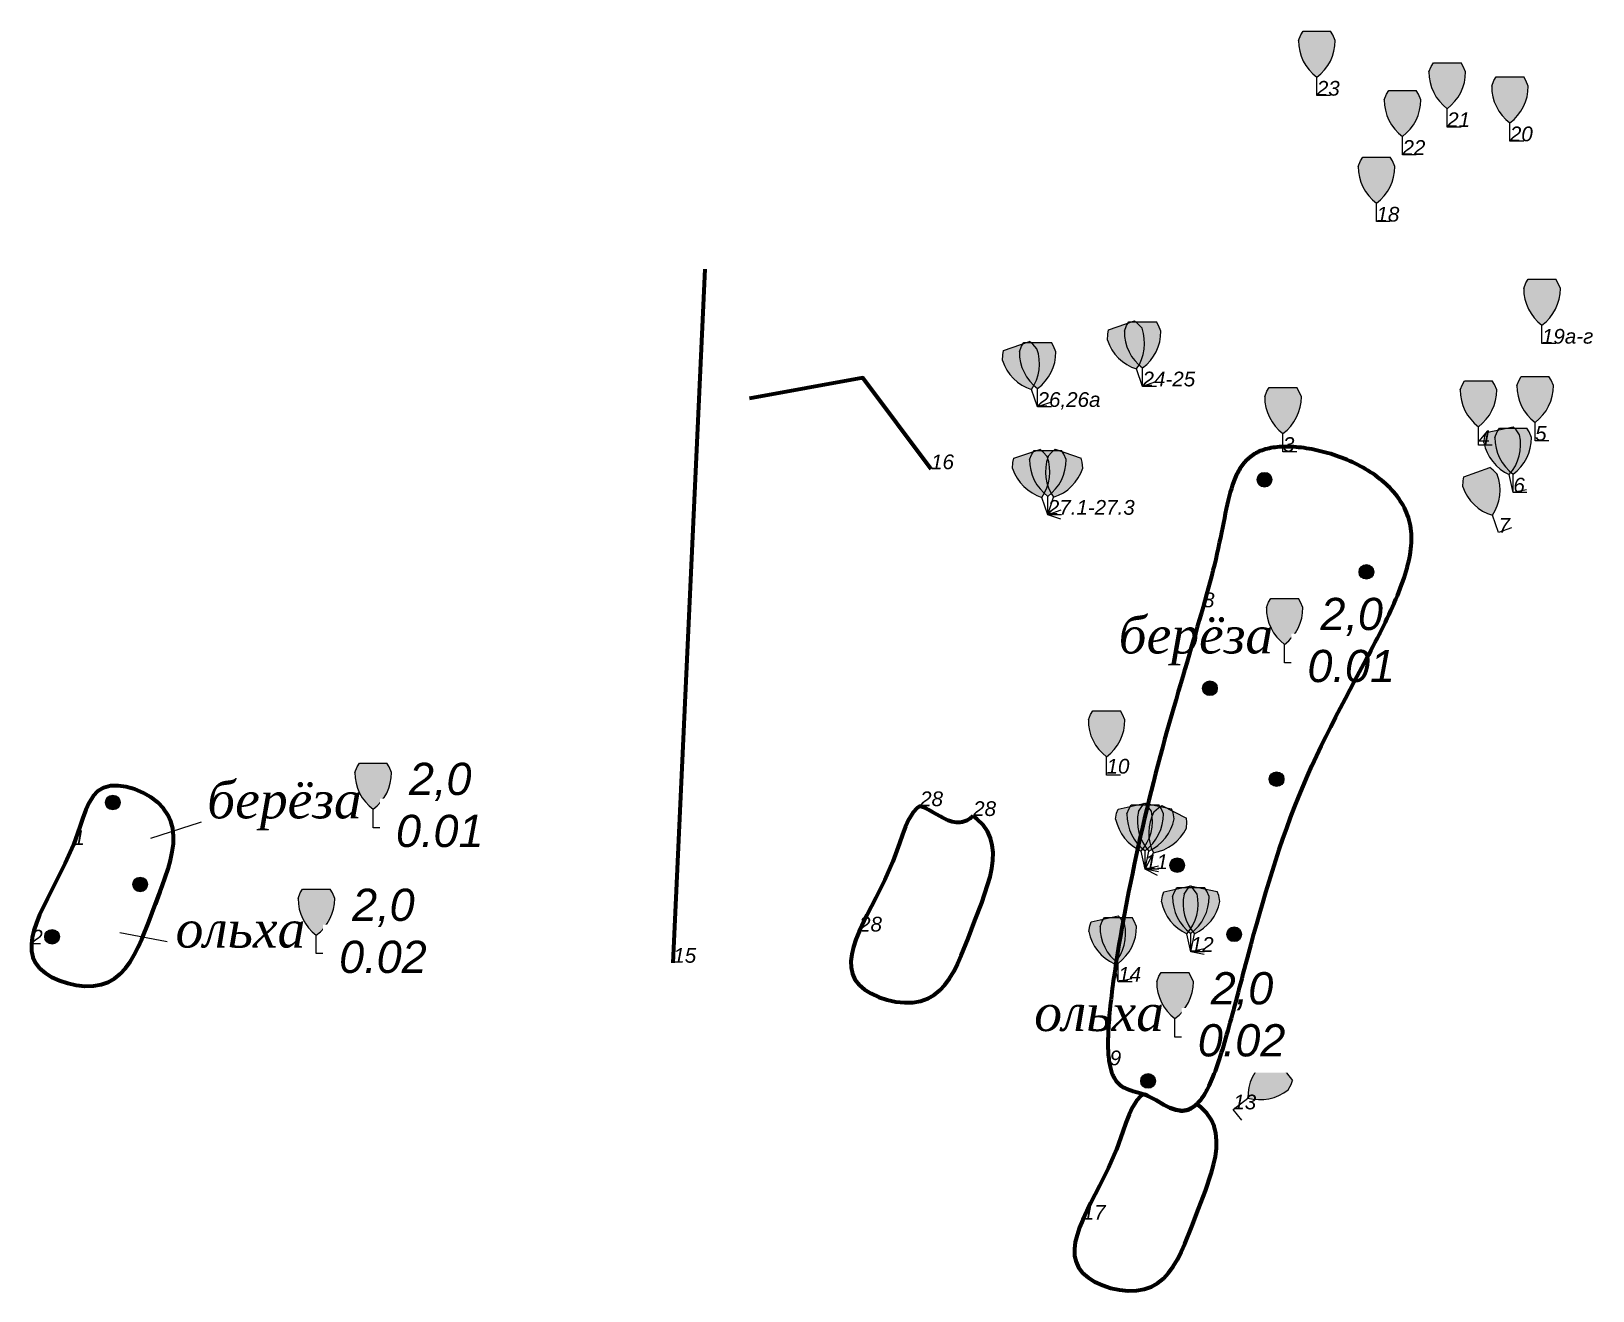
# Model space of a CAD drawing. Header units: metres. Extents: x 3074.8 to 3117.3, y 1684.5 to 1718.7.
import ezdxf

# ---------------------------------------------------------------- set-up
doc = ezdxf.new("R2010")
doc.units = ezdxf.units.M
doc.linetypes.add('DASHEDX2', pattern=[38.1, 25.4, -12.7])
for name, color, linetype in [('контуры', 1, 'Continuous'), ('номера', 3, 'Continuous'), ('полосы', 5, 'Continuous'), ('Растительный покров и грунты', 7, 'Continuous')]:
    doc.layers.add(name, color=color, linetype=linetype)
doc.styles.add('Бсам', font='timesi.ttf', dxfattribs={"height": 0.875})
doc.styles.add('Древний курсив', font='ariali.ttf', dxfattribs={"height": 0.875})

# ---------------------------------------------------------------- blocks, each defined once
blk = doc.blocks.new('390_2')
at = {"linetype": 'Continuous', "lineweight": 20, "ltscale": 0.5, "true_color": 0xffffff}
h = blk.add_hatch(color=7, dxfattribs=at)
h.dxf.hatch_style = 1
h.paths.add_polyline_path([(-0.99, 3, 0.240553), (0, 1, 0.236068), (1, 3), (0.87, 3.3), (0.75, 3.5), (-0.75, 3.5), (-0.87, 3.3)])
for p, q in [((-0.87, 3.3), (-0.75, 3.5)), ((-0.75, 3.5), (0.75, 3.5)), ((0.87, 3.3), (0.75, 3.5)), ((-0.99, 3), (-0.87, 3.3)), ((1, 3), (0.87, 3.3)), ((0, 0), (0, 1)), ((0.75, 0), (0, 0))]:
    blk.add_line(p, q)
for centre, radius, start, end in [((1.463, 2.969), 2.453, 179.28398, 233.38684), ((-1.5, 3), 2.5, 306.8699, 0)]:
    blk.add_arc(centre, radius, start, end)
blk = doc.blocks.new('Деревья_НИЖЕ_3м')
at = {"true_color": 0xffffff}
h = blk.add_hatch(color=7, dxfattribs=at)
edge = h.paths.add_edge_path()
edge.add_arc((0, 0), 0.4, 0, 360)
at = {"color": 0, "linetype": 'ByBlock'}
blk.add_circle((0, 0), 0.4, dxfattribs=at)
blk = doc.blocks.new('*U3')
at = {"linetype": 'Continuous', "lineweight": 20, "ltscale": 0.5, "true_color": 0xffffff}
h = blk.add_hatch(color=7, dxfattribs=at)
h.dxf.hatch_style = 1
h.paths.add_polyline_path([(-1.6, 2.724, 0.240553), (-0.211, 0.978, 0.236068), (0.346, 3.143), (0.156, 3.409), (-0.004, 3.579), (-1.47, 3.264), (-1.545, 3.043)])
for p, q in [((-1.47, 3.264), (-0.004, 3.579)), ((0.156, 3.409), (-0.004, 3.579)), ((0.346, 3.143), (0.156, 3.409)), ((-1.6, 2.724), (-1.545, 3.043)), ((-1.545, 3.043), (-1.47, 3.264)), ((0, 0), (-0.211, 0.978)), ((0.733, 0.158), (0, 0))]:
    blk.add_line(p, q)
for centre, radius, start, end in [((0.805, 3.211), 2.453, 191.43979, 245.54265), ((-2.098, 2.617), 2.5, 319.02571, 12.15581)]:
    blk.add_arc(centre, radius, start, end)
blk = doc.blocks.new('*U4')
at = {"linetype": 'Continuous', "lineweight": 20, "ltscale": 0.5, "true_color": 0xffffff}
h = blk.add_hatch(color=7, dxfattribs=at)
h.dxf.hatch_style = 1
h.paths.add_polyline_path([(-1.945, 2.49, 0.240553), (-0.338, 0.941, 0.236068), (-0.071, 3.161), (-0.295, 3.4), (-0.476, 3.548), (-1.888, 3.041), (-1.933, 2.813)])
for p, q in [((-1.888, 3.041), (-0.476, 3.548)), ((-0.295, 3.4), (-0.476, 3.548)), ((-0.071, 3.161), (-0.295, 3.4)), ((-1.945, 2.49), (-1.933, 2.813)), ((-1.933, 2.813), (-1.888, 3.041)), ((0, 0), (-0.338, 0.941)), ((0.706, 0.253), (0, 0))]:
    blk.add_line(p, q)
for centre, radius, start, end in [((-2.425, 2.317), 2.5, 326.60029, 19.73039), ((0.375, 3.289), 2.453, 199.01437, 253.11723)]:
    blk.add_arc(centre, radius, start, end)
blk = doc.blocks.new('*U5')
at = {"linetype": 'Continuous', "lineweight": 20, "ltscale": 0.5, "true_color": 0xffffff}
h = blk.add_hatch(color=7, dxfattribs=at)
h.dxf.hatch_style = 1
h.paths.add_polyline_path([(0.478, 3.123, 0.240553), (0.453, 0.891, 0.236068), (2.252, 2.22), (2.272, 2.547), (2.255, 2.779), (0.919, 3.46), (0.721, 3.336)])
for p, q in [((0.721, 3.336), (0.919, 3.46)), ((0.919, 3.46), (2.255, 2.779)), ((0.478, 3.123), (0.721, 3.336)), ((2.252, 2.22), (2.272, 2.547)), ((2.272, 2.547), (2.255, 2.779)), ((0, 0), (0.453, 0.891)), ((0.668, -0.34), (0, 0))]:
    blk.add_line(p, q)
for centre, radius, start, end in [((2.651, 1.983), 2.453, 152.32027, 206.42313), ((0.023, 3.354), 2.5, 279.90619, 333.03629)]:
    blk.add_arc(centre, radius, start, end)
blk = doc.blocks.new('*U6')
at = {"linetype": 'Continuous', "lineweight": 20, "ltscale": 0.5, "true_color": 0xffffff}
h = blk.add_hatch(color=7, dxfattribs=at)
h.dxf.hatch_style = 1
h.paths.add_polyline_path([(-0.362, 3.138, 0.240553), (0.202, 0.979, 0.236068), (1.586, 2.736), (1.52, 3.056), (1.443, 3.276), (-0.026, 3.579), (-0.184, 3.408)])
for p, q in [((-0.362, 3.138), (-0.184, 3.408)), ((-0.184, 3.408), (-0.026, 3.579)), ((-0.026, 3.579), (1.443, 3.276)), ((1.52, 3.056), (1.443, 3.276)), ((1.586, 2.736), (1.52, 3.056)), ((0, 0), (0.202, 0.979)), ((0.734, -0.152), (0, 0))]:
    blk.add_line(p, q)
for centre, radius, start, end in [((2.034, 2.612), 2.453, 167.60943, 221.71229), ((-0.862, 3.241), 2.5, 295.19535, 348.32545)]:
    blk.add_arc(centre, radius, start, end)
blk = doc.blocks.new('*U7')
at = {"linetype": 'Continuous', "lineweight": 20, "ltscale": 0.5, "true_color": 0xffffff}
h = blk.add_hatch(color=7, dxfattribs=at)
h.dxf.hatch_style = 1
h.paths.add_polyline_path([(-1.6, 2.724, 0.240553), (-0.211, 0.978, 0.236068), (0.346, 3.143), (0.156, 3.409), (-0.004, 3.579), (-1.47, 3.264), (-1.545, 3.043)])
for p, q in [((-1.47, 3.264), (-0.004, 3.579)), ((0.156, 3.409), (-0.004, 3.579)), ((0.346, 3.143), (0.156, 3.409)), ((-1.6, 2.724), (-1.545, 3.043)), ((-1.545, 3.043), (-1.47, 3.264)), ((0, 0), (-0.211, 0.978)), ((0.733, 0.158), (0, 0))]:
    blk.add_line(p, q)
for centre, radius, start, end in [((0.805, 3.211), 2.453, 191.43979, 245.54265), ((-2.098, 2.617), 2.5, 319.02571, 12.15581)]:
    blk.add_arc(centre, radius, start, end)
blk = doc.blocks.new('*U8')
at = {"linetype": 'Continuous', "lineweight": 20, "ltscale": 0.5, "true_color": 0xffffff}
h = blk.add_hatch(color=7, dxfattribs=at)
h.dxf.hatch_style = 1
h.paths.add_polyline_path([(-0.362, 3.138, 0.240553), (0.202, 0.979, 0.236068), (1.586, 2.736), (1.52, 3.056), (1.443, 3.276), (-0.026, 3.579), (-0.184, 3.408)])
for p, q in [((-0.362, 3.138), (-0.184, 3.408)), ((-0.184, 3.408), (-0.026, 3.579)), ((-0.026, 3.579), (1.443, 3.276)), ((1.52, 3.056), (1.443, 3.276)), ((1.586, 2.736), (1.52, 3.056)), ((0, 0), (0.202, 0.979)), ((0.734, -0.152), (0, 0))]:
    blk.add_line(p, q)
for centre, radius, start, end in [((2.034, 2.612), 2.453, 167.60943, 221.71229), ((-0.862, 3.241), 2.5, 295.19535, 348.32545)]:
    blk.add_arc(centre, radius, start, end)
blk = doc.blocks.new('*U9')
at = {"linetype": 'Continuous', "lineweight": 20, "ltscale": 0.5, "true_color": 0xffffff}
h = blk.add_hatch(color=7, dxfattribs=at)
h.dxf.hatch_style = 1
h.paths.add_polyline_path([(-1.6, 2.724, 0.240553), (-0.211, 0.978, 0.236068), (0.346, 3.143), (0.156, 3.409), (-0.004, 3.579), (-1.47, 3.264), (-1.545, 3.043)])
for p, q in [((-1.47, 3.264), (-0.004, 3.579)), ((0.156, 3.409), (-0.004, 3.579)), ((0.346, 3.143), (0.156, 3.409)), ((-1.6, 2.724), (-1.545, 3.043)), ((-1.545, 3.043), (-1.47, 3.264)), ((0, 0), (-0.211, 0.978)), ((0.733, 0.158), (0, 0))]:
    blk.add_line(p, q)
for centre, radius, start, end in [((0.805, 3.211), 2.453, 191.43979, 245.54265), ((-2.098, 2.617), 2.5, 319.02571, 12.15581)]:
    blk.add_arc(centre, radius, start, end)
blk = doc.blocks.new('*U10')
at = {"linetype": 'Continuous', "lineweight": 20, "ltscale": 0.5, "true_color": 0xffffff}
h = blk.add_hatch(color=7, dxfattribs=at)
h.dxf.hatch_style = 1
h.paths.add_polyline_path([(-1.6, 2.724, 0.240553), (-0.211, 0.978, 0.236068), (0.346, 3.143), (0.156, 3.409), (-0.004, 3.579), (-1.47, 3.264), (-1.545, 3.043)])
for p, q in [((-1.47, 3.264), (-0.004, 3.579)), ((0.156, 3.409), (-0.004, 3.579)), ((0.346, 3.143), (0.156, 3.409)), ((-1.6, 2.724), (-1.545, 3.043)), ((-1.545, 3.043), (-1.47, 3.264)), ((0, 0), (-0.211, 0.978)), ((0.733, 0.158), (0, 0))]:
    blk.add_line(p, q)
for centre, radius, start, end in [((0.805, 3.211), 2.453, 191.43979, 245.54265), ((-2.098, 2.617), 2.5, 319.02571, 12.15581)]:
    blk.add_arc(centre, radius, start, end)
blk = doc.blocks.new('*U11')
at = {"linetype": 'Continuous', "lineweight": 20, "ltscale": 0.5, "true_color": 0xffffff}
h = blk.add_hatch(color=7, dxfattribs=at)
h.dxf.hatch_style = 1
h.paths.add_polyline_path([(1.755, 2.627, 0.240553), (0.788, 0.616, 0.236068), (2.98, 1.059), (3.136, 1.346), (3.22, 1.564), (2.296, 2.746), (2.065, 2.717)])
for p, q in [((1.755, 2.627), (2.065, 2.717)), ((2.065, 2.717), (2.296, 2.746)), ((2.296, 2.746), (3.22, 1.564)), ((2.98, 1.059), (3.136, 1.346)), ((3.136, 1.346), (3.22, 1.564)), ((0, 0), (0.788, 0.616)), ((0.462, -0.591), (0, 0))]:
    blk.add_line(p, q)
for centre, radius, start, end in [((3.241, 0.675), 2.453, 127.28456, 181.38742), ((1.441, 3.029), 2.5, 254.87048, 308.00058)]:
    blk.add_arc(centre, radius, start, end)
blk = doc.blocks.new('*U12')
at = {"linetype": 'Continuous', "lineweight": 20, "ltscale": 0.5, "true_color": 0xffffff}
h = blk.add_hatch(color=7, dxfattribs=at)
h.dxf.hatch_style = 1
h.paths.add_polyline_path([(-1.912, 2.515, 0.240553), (-0.325, 0.946, 0.236068), (-0.031, 3.162), (-0.251, 3.404), (-0.43, 3.554), (-1.848, 3.066), (-1.896, 2.837)])
for p, q in [((-1.848, 3.066), (-0.43, 3.554)), ((-0.251, 3.404), (-0.43, 3.554)), ((-0.031, 3.162), (-0.251, 3.404)), ((-1.912, 2.515), (-1.896, 2.837)), ((-1.896, 2.837), (-1.848, 3.066)), ((0, 0), (-0.325, 0.946)), ((0.709, 0.244), (0, 0))]:
    blk.add_line(p, q)
for centre, radius, start, end in [((-2.395, 2.349), 2.5, 325.85815, 18.98825), ((0.417, 3.284), 2.453, 198.27223, 252.37509)]:
    blk.add_arc(centre, radius, start, end)
blk = doc.blocks.new('*U13')
at = {"linetype": 'Continuous', "lineweight": 20, "ltscale": 0.5, "true_color": 0xffffff}
h = blk.add_hatch(color=7, dxfattribs=at)
h.dxf.hatch_style = 1
h.paths.add_polyline_path([(0.009, 3.159, 0.240553), (0.316, 0.949, 0.236068), (1.897, 2.53), (1.869, 2.856), (1.818, 3.083), (0.395, 3.558), (0.218, 3.406)])
for p, q in [((0.009, 3.159), (0.218, 3.406)), ((0.218, 3.406), (0.395, 3.558)), ((0.395, 3.558), (1.818, 3.083)), ((1.869, 2.856), (1.818, 3.083)), ((1.897, 2.53), (1.869, 2.856)), ((0, 0), (0.316, 0.949)), ((0.712, -0.237), (0, 0))]:
    blk.add_line(p, q)
for centre, radius, start, end in [((2.327, 2.354), 2.453, 160.85162, 214.95448), ((-0.474, 3.32), 2.5, 288.43754, 341.56764)]:
    blk.add_arc(centre, radius, start, end)

msp = doc.modelspace()

# ---------------------------------------------------------------- linework, layer by layer
at = {"layer": 'контуры', "lineweight": 70}
for points in [[(3100.419, 1697.392), (3100.395, 1697.37), (3100.368, 1697.347), (3100.34, 1697.325), (3100.313, 1697.306), (3100.285, 1697.289), (3100.258, 1697.274), (3100.23, 1697.26), (3100.203, 1697.249), (3100.176, 1697.239), (3100.148, 1697.231), (3100.121, 1697.224), (3100.094, 1697.22), (3100.067, 1697.216), (3100.039, 1697.214), (3100.012, 1697.214), (3099.985, 1697.215), (3099.958, 1697.217), (3099.904, 1697.224), (3099.849, 1697.237), (3099.795, 1697.253), (3099.741, 1697.273), (3099.688, 1697.295), (3099.634, 1697.321), (3099.58, 1697.348), (3099.527, 1697.377), (3099.313, 1697.5), (3099.207, 1697.558), (3099.154, 1697.585), (3099.101, 1697.61), (3099.049, 1697.633), (3098.996, 1697.653), (3098.978, 1697.659), (3098.904, 1697.614), (3098.776, 1697.478), (3098.669, 1697.308), (3098.577, 1697.109), (3098.494, 1696.889), (3098.413, 1696.652), (3098.237, 1696.155), (3098.018, 1695.657), (3097.773, 1695.171), (3097.532, 1694.701), (3097.32, 1694.253), (3097.233, 1694.04), (3097.165, 1693.835), (3097.117, 1693.638), (3097.095, 1693.45), (3097.1, 1693.273), (3097.136, 1693.106), (3097.207, 1692.952), (3097.317, 1692.809), (3097.466, 1692.68), (3097.649, 1692.566), (3097.857, 1692.471), (3098.082, 1692.397), (3098.316, 1692.346), (3098.552, 1692.322), (3098.779, 1692.326), (3098.992, 1692.362), (3099.184, 1692.431), (3099.356, 1692.53), (3099.511, 1692.656), (3099.65, 1692.807), (3099.776, 1692.98), (3099.891, 1693.171), (3099.997, 1693.378), (3100.097, 1693.598), (3100.283, 1694.066), (3100.467, 1694.551), (3100.652, 1695.036), (3100.813, 1695.51), (3100.877, 1695.741), (3100.925, 1695.967), (3100.953, 1696.186), (3100.959, 1696.397), (3100.939, 1696.6), (3100.889, 1696.794), (3100.807, 1696.977), (3100.689, 1697.148), (3100.532, 1697.307)], [(3106.497, 1689.563), (3106.473, 1689.541), (3106.445, 1689.517), (3106.418, 1689.496), (3106.39, 1689.477), (3106.363, 1689.46), (3106.335, 1689.445), (3106.308, 1689.431), (3106.281, 1689.42), (3106.253, 1689.41), (3106.226, 1689.402), (3106.199, 1689.395), (3106.171, 1689.39), (3106.144, 1689.387), (3106.117, 1689.385), (3106.09, 1689.385), (3106.062, 1689.385), (3106.035, 1689.387), (3105.981, 1689.395), (3105.927, 1689.408), (3105.873, 1689.424), (3105.819, 1689.444), (3105.765, 1689.466), (3105.711, 1689.492), (3105.658, 1689.519), (3105.604, 1689.548), (3105.391, 1689.671), (3105.285, 1689.729), (3105.232, 1689.756), (3105.179, 1689.781), (3105.126, 1689.804), (3105.074, 1689.824), (3105.055, 1689.83), (3104.981, 1689.785), (3104.854, 1689.649), (3104.747, 1689.479), (3104.655, 1689.28), (3104.571, 1689.059), (3104.491, 1688.823), (3104.315, 1688.326), (3104.095, 1687.828), (3103.851, 1687.341), (3103.609, 1686.871), (3103.397, 1686.424), (3103.311, 1686.211), (3103.242, 1686.005), (3103.195, 1685.809), (3103.172, 1685.621), (3103.177, 1685.444), (3103.214, 1685.277), (3103.285, 1685.122), (3103.394, 1684.98), (3103.544, 1684.85), (3103.726, 1684.737), (3103.934, 1684.642), (3104.16, 1684.567), (3104.394, 1684.517), (3104.629, 1684.492), (3104.857, 1684.497), (3105.07, 1684.533), (3105.261, 1684.602), (3105.433, 1684.701), (3105.588, 1684.827), (3105.727, 1684.978), (3105.854, 1685.15), (3105.969, 1685.342), (3106.075, 1685.549), (3106.174, 1685.769), (3106.36, 1686.237), (3106.545, 1686.722), (3106.729, 1687.206), (3106.891, 1687.681), (3106.954, 1687.912), (3107.002, 1688.137), (3107.031, 1688.356), (3107.036, 1688.568), (3107.016, 1688.771), (3106.967, 1688.965), (3106.885, 1689.148), (3106.766, 1689.319), (3106.61, 1689.478)]]:
    msp.add_lwpolyline(points, close=True, dxfattribs=at)
at = {"layer": 'полосы', "lineweight": 70}
for points in [[(3092.269, 1693.404), (3093.134, 1712.253)], [(3099.275, 1706.814), (3097.419, 1709.3), (3094.336, 1708.74)]]:
    msp.add_lwpolyline(points, dxfattribs=at)
at = {"layer": 'Растительный покров и грунты', "linetype": 'Continuous', "lineweight": 20, "flags": 128}
for points in [[(3109.546, 1702.135), (3111.984, 1702.135)], [(3084.775, 1697.654), (3087.214, 1697.654)], [(3083.231, 1694.233), (3085.669, 1694.233)], [(3106.566, 1691.965), (3109.005, 1691.966)]]:
    msp.add_lwpolyline(points, dxfattribs=at)

# ---------------------------------------------------------------- block references
at = {"layer": 'Растительный покров и грунты', "linetype": 'DASHEDX2', "xscale": 0.5, "yscale": 0.5, "zscale": 0.5}
for name, p in [('390_2', (3109.759, 1716.964)), ('390_2', (3113.302, 1716.11)), ('390_2', (3115.006, 1715.725)), ('390_2', (3112.087, 1715.355)), ('390_2', (3111.38, 1713.542, 136.619)), ('390_2', (3115.877, 1710.226)), ('*U12', (3105.023, 1709.065)), ('390_2', (3105.023, 1709.065)), ('*U12', (3102.169, 1708.507)), ('390_2', (3102.169, 1708.507)), ('390_2', (3108.838, 1707.285, 136.619)), ('390_2', (3114.151, 1707.47, 136.619)), ('390_2', (3115.691, 1707.587, 136.619)), ('*U3', (3115.095, 1706.179, 136.619)), ('390_2', (3115.095, 1706.179, 136.619)), ('*U12', (3102.448, 1705.577)), ('390_2', (3102.448, 1705.577)), ('*U13', (3102.448, 1705.577)), ('*U4', (3114.7, 1705.091, 136.619)), ('390_2', (3108.882, 1701.555, 113.666)), ('390_2', (3104.044, 1698.502, 136.619)), ('390_2', (3084.112, 1697.074, 113.666)), ('*U7', (3105.091, 1695.948, 136.619)), ('390_2', (3105.091, 1695.948, 136.619)), ('*U6', (3105.091, 1695.948, 136.619)), ('*U5', (3105.091, 1695.948, 136.619)), ('390_2', (3082.568, 1693.654, 113.666)), ('*U9', (3106.333, 1693.701, 136.619)), ('390_2', (3106.333, 1693.701, 136.619)), ('*U8', (3106.333, 1693.701, 136.619)), ('*U10', (3104.361, 1692.888, 136.619)), ('390_2', (3104.361, 1692.888, 136.619)), ('390_2', (3105.903, 1691.386, 113.666)), ('*U11', (3107.489, 1689.421, 136.619))]:
    msp.add_blockref(name, p, dxfattribs=at)
at = {"layer": 'Растительный покров и грунты', "linetype": 'Continuous', "lineweight": 20, "xscale": 0.5, "yscale": 0.5, "zscale": 0.5}
for p in [(3108.337, 1706.528), (3106.854, 1700.863), (3108.666, 1698.393), (3077.038, 1697.759), (3105.964, 1696.055), (3077.781, 1695.532), (3075.387, 1694.11), (3107.513, 1694.178), (3105.173, 1690.193)]:
    msp.add_blockref('Деревья_НИЖЕ_3м', p, dxfattribs=at)

# ---------------------------------------------------------------- texts
at = {"layer": 'номера', "linetype": 'ByBlock', "style": 'Древний курсив'}
for s, p in [('23', (3109.759, 1716.964)), ('21', (3113.302, 1716.11)), ('20', (3115.006, 1715.725)), ('22', (3112.087, 1715.355)), ('18', (3111.38, 1713.542, 136.619)), ('19а-г', (3115.877, 1710.226)), ('24-25', (3105.023, 1709.065)), ('26,26а', (3102.169, 1708.507)), ('4', (3114.151, 1707.47, 136.619)), ('5', (3115.691, 1707.587, 136.619)), ('3', (3108.838, 1707.285, 136.619)), ('16', (3099.275, 1706.814)), ('6', (3115.1, 1706.181, 136.619)), ('27.1-27.3', (3102.448, 1705.577)), ('7', (3114.7, 1705.091, 136.619)), ('10', (3104.044, 1698.544, 136.619)), ('28', (3098.978, 1697.659)), ('28', (3100.419, 1697.392)), ('1', (3075.966, 1696.605)), ('11', (3105.091, 1695.948, 136.619)), ('28', (3097.32, 1694.253)), ('2', (3074.823, 1693.901)), ('15', (3092.269, 1693.404)), ('13', (3107.489, 1689.421, 136.619)), ('17', (3103.397, 1686.424))]:
    msp.add_text(s, height=0.4, dxfattribs=at).set_placement(p)

# ---------------------------------------------------------------- next in the draw order: texts
at = {"layer": 'Растительный покров и грунты', "linetype": 'Continuous', "lineweight": 20, "attachment_point": 1, "bg_fill": 2}
for s, insert, char_height, width, style in [('2,0', (3109.856, 1703.319), 0.875, 0.68261, 'Древний курсив'), ('берёза', (3104.373, 1702.808), 1, 0.73649, 'Бсам'), ('2,0', (3085.086, 1698.838), 0.875, 0.68261, 'Древний курсив'), ('берёза', (3079.603, 1698.327), 1, 0.73649, 'Бсам'), ('2,0', (3083.541, 1695.417), 0.875, 0.68261, 'Древний курсив'), ('ольха', (3078.743, 1694.817), 1, 0.73649, 'Бсам'), ('2,0', (3106.876, 1693.149), 0.875, 0.68261, 'Древний курсив'), ('ольха', (3102.078, 1692.55), 1, 0.73649, 'Бсам')]:
    msp.add_mtext(s, dxfattribs=dict(at, insert=insert, char_height=char_height, width=width, style=style))

# ---------------------------------------------------------------- next in the draw order: linework, layer by layer
at = {"layer": 'контуры', "lineweight": 70}
msp.add_lwpolyline([(3075.046, 1693.259), (3075.195, 1693.13), (3075.377, 1693.016), (3075.586, 1692.921), (3075.811, 1692.847), (3076.045, 1692.796), (3076.28, 1692.772), (3076.508, 1692.776), (3076.721, 1692.812), (3076.912, 1692.881), (3077.084, 1692.98), (3077.239, 1693.107), (3077.379, 1693.257), (3077.505, 1693.43), (3077.62, 1693.621), (3077.726, 1693.828), (3077.825, 1694.049), (3078.012, 1694.516), (3078.196, 1695.001), (3078.381, 1695.486), (3078.542, 1695.96), (3078.605, 1696.191), (3078.653, 1696.417), (3078.682, 1696.636), (3078.687, 1696.848), (3078.667, 1697.051), (3078.618, 1697.244), (3078.536, 1697.427), (3078.417, 1697.599), (3078.261, 1697.757), (3078.072, 1697.9), (3077.86, 1698.021), (3077.634, 1698.117), (3077.404, 1698.184), (3077.18, 1698.216), (3076.971, 1698.209), (3076.786, 1698.159), (3076.632, 1698.064), (3076.505, 1697.928), (3076.398, 1697.758), (3076.306, 1697.56), (3076.222, 1697.339), (3076.142, 1697.102), (3075.966, 1696.605), (3075.746, 1696.108), (3075.502, 1695.621), (3075.26, 1695.151), (3075.048, 1694.704), (3074.962, 1694.49), (3074.893, 1694.285), (3074.846, 1694.088), (3074.823, 1693.901), (3074.828, 1693.723), (3074.865, 1693.557), (3074.936, 1693.402), (3075.046, 1693.259)], close=True, dxfattribs=at)
at = {"layer": 'Растительный покров и грунты'}
for points in [[(3079.437, 1697.221), (3078.064, 1696.785)], [(3078.513, 1693.977), (3077.23, 1694.22)]]:
    msp.add_lwpolyline(points, dxfattribs=at)

# ---------------------------------------------------------------- next in the draw order: block references
at = {"layer": 'Растительный покров и грунты', "linetype": 'Continuous', "lineweight": 20, "xscale": 0.5, "yscale": 0.5, "zscale": 0.5}
msp.add_blockref('Деревья_НИЖЕ_3м', (3111.105, 1704.025), dxfattribs=at)

# ---------------------------------------------------------------- next in the draw order: texts
at = {"layer": 'номера', "linetype": 'ByBlock', "style": 'Древний курсив'}
for s, p in [('8', (3106.666, 1703.063)), ('12', (3106.333, 1693.701, 136.619)), ('14', (3104.361, 1692.888, 136.619)), ('9', (3104.13, 1690.619))]:
    msp.add_text(s, height=0.4, dxfattribs=at).set_placement(p)
at = {"layer": 'Растительный покров и грунты', "linetype": 'Continuous', "lineweight": 20, "char_height": 0.875, "width": 2.43041, "attachment_point": 1, "style": 'Древний курсив', "bg_fill": 2}
for s, insert in [('0.01', (3109.504, 1701.905)), ('0.01', (3084.733, 1697.424)), ('0.02', (3083.189, 1694.003)), ('0.02', (3106.524, 1691.735))]:
    msp.add_mtext(s, dxfattribs=dict(at, insert=insert))

# ---------------------------------------------------------------- next in the draw order: linework, layer by layer
at = {"layer": 'контуры', "lineweight": 70}
msp.add_lwpolyline([(3106.917, 1690.249), (3106.944, 1690.317), (3106.972, 1690.389), (3107.001, 1690.463), (3107.029, 1690.54), (3107.057, 1690.62), (3107.085, 1690.703), (3107.114, 1690.788), (3107.142, 1690.877), (3107.171, 1690.968), (3107.2, 1691.061), (3107.229, 1691.157), (3107.258, 1691.255), (3107.287, 1691.356), (3107.317, 1691.459), (3107.347, 1691.564), (3107.377, 1691.672), (3107.407, 1691.781), (3107.437, 1691.893), (3107.468, 1692.007), (3107.5, 1692.122), (3107.531, 1692.24), (3107.563, 1692.359), (3107.595, 1692.48), (3107.627, 1692.603), (3107.66, 1692.728), (3107.694, 1692.853), (3107.727, 1692.981), (3107.761, 1693.11), (3107.796, 1693.24), (3107.831, 1693.372), (3107.866, 1693.505), (3107.902, 1693.639), (3107.975, 1693.911), (3108.05, 1694.186), (3108.128, 1694.466), (3108.207, 1694.748), (3108.289, 1695.033), (3108.374, 1695.321), (3108.461, 1695.609), (3108.551, 1695.899), (3108.644, 1696.19), (3108.739, 1696.481), (3108.838, 1696.771), (3108.94, 1697.061), (3109.046, 1697.349), (3109.154, 1697.636), (3109.267, 1697.92), (3109.383, 1698.201), (3109.502, 1698.479), (3109.625, 1698.754), (3109.751, 1699.026), (3109.878, 1699.294), (3110.008, 1699.558), (3110.139, 1699.819), (3110.27, 1700.077), (3110.402, 1700.331), (3110.534, 1700.581), (3110.664, 1700.827), (3110.794, 1701.07), (3110.921, 1701.309), (3111.047, 1701.544), (3111.108, 1701.66), (3111.169, 1701.775), (3111.229, 1701.889), (3111.288, 1702.002), (3111.347, 1702.114), (3111.404, 1702.225), (3111.46, 1702.335), (3111.515, 1702.444), (3111.568, 1702.552), (3111.621, 1702.659), (3111.672, 1702.765), (3111.722, 1702.87), (3111.77, 1702.974), (3111.817, 1703.076), (3111.862, 1703.178), (3111.905, 1703.279), (3111.947, 1703.378), (3111.987, 1703.477), (3112.025, 1703.574), (3112.061, 1703.67), (3112.095, 1703.765), (3112.128, 1703.859), (3112.158, 1703.952), (3112.186, 1704.044), (3112.211, 1704.135), (3112.235, 1704.224), (3112.256, 1704.313), (3112.275, 1704.4), (3112.291, 1704.486), (3112.304, 1704.571), (3112.315, 1704.655), (3112.324, 1704.737), (3112.329, 1704.819), (3112.332, 1704.899), (3112.332, 1704.978), (3112.329, 1705.056), (3112.323, 1705.133), (3112.315, 1705.208), (3112.302, 1705.283), (3112.287, 1705.356), (3112.269, 1705.427), (3112.248, 1705.498), (3112.225, 1705.567), (3112.198, 1705.636), (3112.169, 1705.702), (3112.137, 1705.768), (3112.103, 1705.833), (3112.067, 1705.896), (3112.028, 1705.958), (3111.986, 1706.019), (3111.943, 1706.078), (3111.897, 1706.136), (3111.85, 1706.193), (3111.8, 1706.249), (3111.748, 1706.304), (3111.695, 1706.357), (3111.64, 1706.409), (3111.583, 1706.46), (3111.525, 1706.509), (3111.465, 1706.557), (3111.403, 1706.604), (3111.341, 1706.65), (3111.277, 1706.694), (3111.211, 1706.737), (3111.145, 1706.779), (3111.077, 1706.819), (3111.009, 1706.859), (3110.94, 1706.897), (3110.869, 1706.933), (3110.798, 1706.969), (3110.727, 1707.003), (3110.654, 1707.035), (3110.581, 1707.067), (3110.508, 1707.097), (3110.434, 1707.126), (3110.36, 1707.153), (3110.286, 1707.18), (3110.212, 1707.204), (3110.137, 1707.228), (3110.062, 1707.25), (3109.988, 1707.271), (3109.914, 1707.291), (3109.839, 1707.309), (3109.766, 1707.326), (3109.692, 1707.342), (3109.619, 1707.356), (3109.547, 1707.369), (3109.475, 1707.38), (3109.403, 1707.391), (3109.333, 1707.4), (3109.263, 1707.407), (3109.194, 1707.413), (3109.126, 1707.418), (3109.06, 1707.422), (3108.994, 1707.424), (3108.929, 1707.425), (3108.866, 1707.424), (3108.804, 1707.422), (3108.744, 1707.419), (3108.685, 1707.414), (3108.627, 1707.408), (3108.572, 1707.4), (3108.517, 1707.391), (3108.465, 1707.381), (3108.414, 1707.37), (3108.365, 1707.357), (3108.318, 1707.342), (3108.272, 1707.327), (3108.227, 1707.31), (3108.184, 1707.292), (3108.143, 1707.272), (3108.103, 1707.251), (3108.064, 1707.229), (3108.026, 1707.206), (3107.99, 1707.181), (3107.955, 1707.155), (3107.922, 1707.128), (3107.889, 1707.1), (3107.858, 1707.07), (3107.828, 1707.04), (3107.799, 1707.008), (3107.771, 1706.975), (3107.744, 1706.94), (3107.718, 1706.905), (3107.693, 1706.868), (3107.669, 1706.831), (3107.645, 1706.792), (3107.623, 1706.752), (3107.601, 1706.711), (3107.58, 1706.669), (3107.56, 1706.626), (3107.541, 1706.581), (3107.504, 1706.49), (3107.469, 1706.394), (3107.437, 1706.294), (3107.406, 1706.19), (3107.377, 1706.082), (3107.349, 1705.971), (3107.323, 1705.856), (3107.296, 1705.737), (3107.271, 1705.614), (3107.245, 1705.488), (3107.219, 1705.359), (3107.193, 1705.226), (3107.166, 1705.091), (3107.138, 1704.952), (3107.109, 1704.81), (3107.078, 1704.665), (3107.045, 1704.517), (3107.011, 1704.367), (3106.974, 1704.214), (3106.935, 1704.058), (3106.895, 1703.899), (3106.852, 1703.737), (3106.808, 1703.573), (3106.762, 1703.406), (3106.715, 1703.236), (3106.666, 1703.063), (3106.616, 1702.888), (3106.564, 1702.709), (3106.511, 1702.528), (3106.457, 1702.344), (3106.402, 1702.158), (3106.346, 1701.968), (3106.289, 1701.775), (3106.231, 1701.58), (3106.172, 1701.382), (3106.113, 1701.181), (3106.053, 1700.977), (3105.992, 1700.771), (3105.932, 1700.561), (3105.87, 1700.349), (3105.809, 1700.133), (3105.747, 1699.915), (3105.685, 1699.694), (3105.623, 1699.47), (3105.561, 1699.243), (3105.499, 1699.014), (3105.438, 1698.781), (3105.376, 1698.546), (3105.316, 1698.307), (3105.255, 1698.066), (3105.195, 1697.822), (3105.136, 1697.576), (3105.077, 1697.329), (3105.019, 1697.08), (3104.962, 1696.83), (3104.851, 1696.329), (3104.797, 1696.078), (3104.745, 1695.828), (3104.694, 1695.579), (3104.644, 1695.332), (3104.595, 1695.086), (3104.549, 1694.842), (3104.504, 1694.601), (3104.46, 1694.363), (3104.419, 1694.128), (3104.38, 1693.897), (3104.342, 1693.669), (3104.324, 1693.558), (3104.307, 1693.447), (3104.29, 1693.337), (3104.274, 1693.229), (3104.258, 1693.122), (3104.243, 1693.016), (3104.228, 1692.912), (3104.215, 1692.81), (3104.201, 1692.708), (3104.189, 1692.609), (3104.177, 1692.511), (3104.165, 1692.414), (3104.155, 1692.319), (3104.145, 1692.227), (3104.135, 1692.135), (3104.127, 1692.046), (3104.119, 1691.959), (3104.112, 1691.873), (3104.105, 1691.79), (3104.1, 1691.708), (3104.095, 1691.629), (3104.09, 1691.552), (3104.087, 1691.477), (3104.084, 1691.404), (3104.083, 1691.333), (3104.082, 1691.265), (3104.081, 1691.199), (3104.082, 1691.136), (3104.083, 1691.075), (3104.086, 1691.016), (3104.088, 1690.959), (3104.092, 1690.905), (3104.097, 1690.852), (3104.102, 1690.802), (3104.108, 1690.753), (3104.114, 1690.707), (3104.122, 1690.662), (3104.13, 1690.619), (3104.138, 1690.578), (3104.148, 1690.539), (3104.158, 1690.502), (3104.168, 1690.466), (3104.18, 1690.432), (3104.191, 1690.399), (3104.204, 1690.368), (3104.217, 1690.339), (3104.231, 1690.311), (3104.245, 1690.284), (3104.259, 1690.258), (3104.275, 1690.234), (3104.29, 1690.211), (3104.307, 1690.19), (3104.341, 1690.15), (3104.377, 1690.114), (3104.414, 1690.082), (3104.454, 1690.053), (3104.495, 1690.028), (3104.537, 1690.005), (3104.581, 1689.985), (3104.626, 1689.966), (3104.672, 1689.949), (3104.72, 1689.934), (3104.768, 1689.919), (3104.867, 1689.889), (3104.97, 1689.859), (3105.021, 1689.842), (3105.074, 1689.824), (3105.126, 1689.804), (3105.179, 1689.781), (3105.232, 1689.756), (3105.285, 1689.729), (3105.391, 1689.671), (3105.604, 1689.548), (3105.658, 1689.519), (3105.711, 1689.492), (3105.765, 1689.466), (3105.819, 1689.444), (3105.873, 1689.424), (3105.927, 1689.408), (3105.981, 1689.395), (3106.035, 1689.387), (3106.062, 1689.385), (3106.09, 1689.385), (3106.117, 1689.385), (3106.144, 1689.387), (3106.171, 1689.39), (3106.199, 1689.395), (3106.226, 1689.402), (3106.253, 1689.41), (3106.281, 1689.42), (3106.308, 1689.431), (3106.335, 1689.445), (3106.363, 1689.46), (3106.39, 1689.477), (3106.418, 1689.496), (3106.445, 1689.517), (3106.473, 1689.541), (3106.5, 1689.566), (3106.528, 1689.594), (3106.555, 1689.624), (3106.583, 1689.656), (3106.611, 1689.691), (3106.638, 1689.728), (3106.666, 1689.768), (3106.694, 1689.811), (3106.722, 1689.856), (3106.749, 1689.903), (3106.777, 1689.954), (3106.805, 1690.007), (3106.833, 1690.063), (3106.861, 1690.122), (3106.889, 1690.184), (3106.917, 1690.249)], close=True, dxfattribs=at)

doc.saveas('drawing.dxf')
